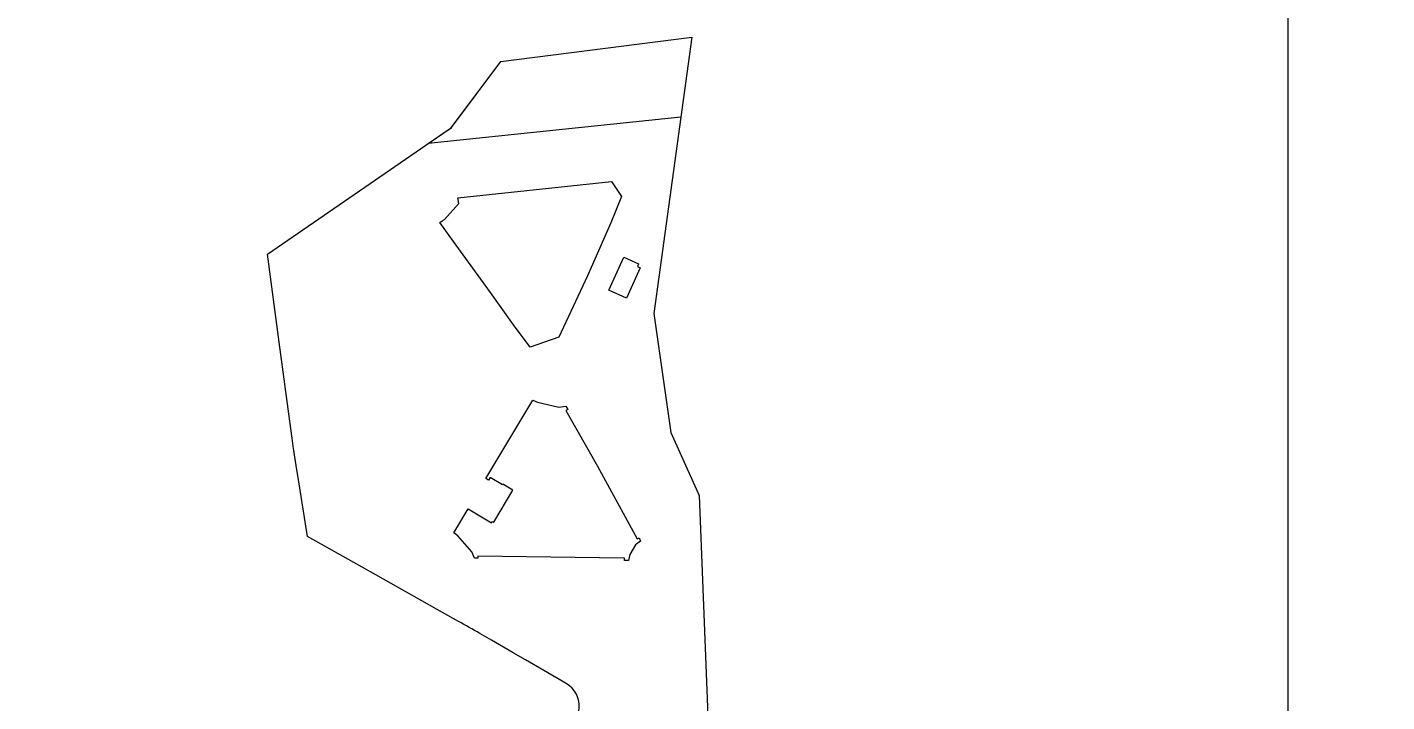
# Model space of a CAD drawing. Header units: metres. Extents: x 256329 to 886268, y -249371 to 355.
# Drawn here: x 286261.3 to 286507.8, y -807.9 to -685.6 of the extents above; entities that cross this region are included whole.
import ezdxf

# ---------------------------------------------------------------- set-up
doc = ezdxf.new("R2010")
doc.units = ezdxf.units.M
doc.header["$MEASUREMENT"] = 0
doc.layers.get('0').update_dxf_attribs({"lineweight": 18})
doc.layers.add('A-AREA-BUILT UP', color=30, linetype='Continuous', lineweight=0, plot=False)
doc.layers.add('A-AREA-BUP LOBBY', color=49, linetype='Continuous', lineweight=0, plot=False)

msp = doc.modelspace()

# ---------------------------------------------------------------- linework, layer by layer
at = {"color": 6, "ltscale": 0.05}
msp.add_lwpolyline([(285462.22245, -528.934859), (286489.827232, -528.934859), (286489.827232, -980.695668), (285462.22245, -980.695668)], close=True, dxfattribs=at)
at = {"layer": 'A-AREA-BUILT UP', "elevation": 101.323695}
for points in [[(286352.486545, -743.601448), (286349.483863, -739.563109), (286345.277647, -733.695957), (286338.601047, -724.459643), (286336.095902, -720.992316), (286336.554096, -720.705186), (286336.958075, -720.452029), (286339.540804, -717.566632), (286339.359988, -716.53452), (286367.233824, -713.591904), (286369.066974, -716.305005), (286367.136726, -721.092539), (286362.871788, -730.653049), (286357.70221, -741.78351)], [(286369.975894, -734.708625), (286366.777197, -733.282148), (286369.447874, -727.301025), (286372.151325, -728.506998), (286371.927297, -729.009206), (286372.420235, -729.229099)], [(286370.301275, -782.245682), (286369.600363, -782.235598), (286369.606093, -781.837338), (286365.059748, -781.767577), (286343.014462, -781.450397), (286343.008645, -781.854709), (286342.408707, -781.846077), (286341.936648, -780.693156), (286339.386313, -777.765061), (286338.683516, -777.225937), (286341.251902, -772.920747), (286345.487753, -775.447555), (286345.65111, -775.173497), (286345.915187, -775.330835), (286349.379038, -769.517109), (286347.547545, -768.42543), (286347.470673, -768.555063), (286345.254135, -767.234178), (286344.971483, -767.705991), (286344.457131, -767.39927), (286352.997054, -753.233251), (286353.809736, -753.596921), (286357.720731, -754.445442), (286358.964206, -754.298138), (286359.304038, -754.906682), (286358.954802, -755.101707), (286364.682026, -765.152087), (286371.91761, -778.316194), (286372.261489, -778.126694), (286372.512588, -778.782175), (286371.563513, -779.444259), (286370.549232, -781.144434)]]:
    msp.add_lwpolyline(points, close=True, dxfattribs=at)
at = {"layer": 'A-AREA-BUP LOBBY', "color": 30, "elevation": -1.062838}
msp.add_lwpolyline([(286358.178883, -813.089702, 0.645421), (286359.050925, -804.568498), (286351.644886, -800.264238), (286349.416648, -798.96942), (286345.499567, -796.714032), (286343.363114, -795.4839, 0.005068), (286339.499511, -793.288207), (286335.62488, -791.11215), (286324.501271, -784.864948), (286312.157986, -777.932756), (286310.443043, -767.236372), (286310.215852, -765.819341), (286309.785517, -763.135269, -0.007092), (286309.740123, -762.852137, -0.007092), (286309.619037, -762.047613), (286309.355574, -760.088454), (286308.945511, -757.039107), (286307.018739, -742.711208), (286304.872805, -726.753554), (286338.231994, -703.821804), (286347.205195, -691.876367), (286381.779788, -687.456565), (286374.920841, -737.51398), (286377.982009, -759.089148), (286383.119866, -770.490094), (286384.940947, -816.50012)], format="xyb", dxfattribs=at)
at = {"layer": 'A-AREA-BUP LOBBY', "color": 30}
msp.add_lwpolyline([(286347.191144, -691.877122), (286381.779788, -687.456565), (286379.783304, -701.912826), (286334.010531, -706.714521), (286338.164307, -703.859096), (286347.205195, -691.876367)], close=True, dxfattribs=at)

doc.saveas('drawing.dxf')
